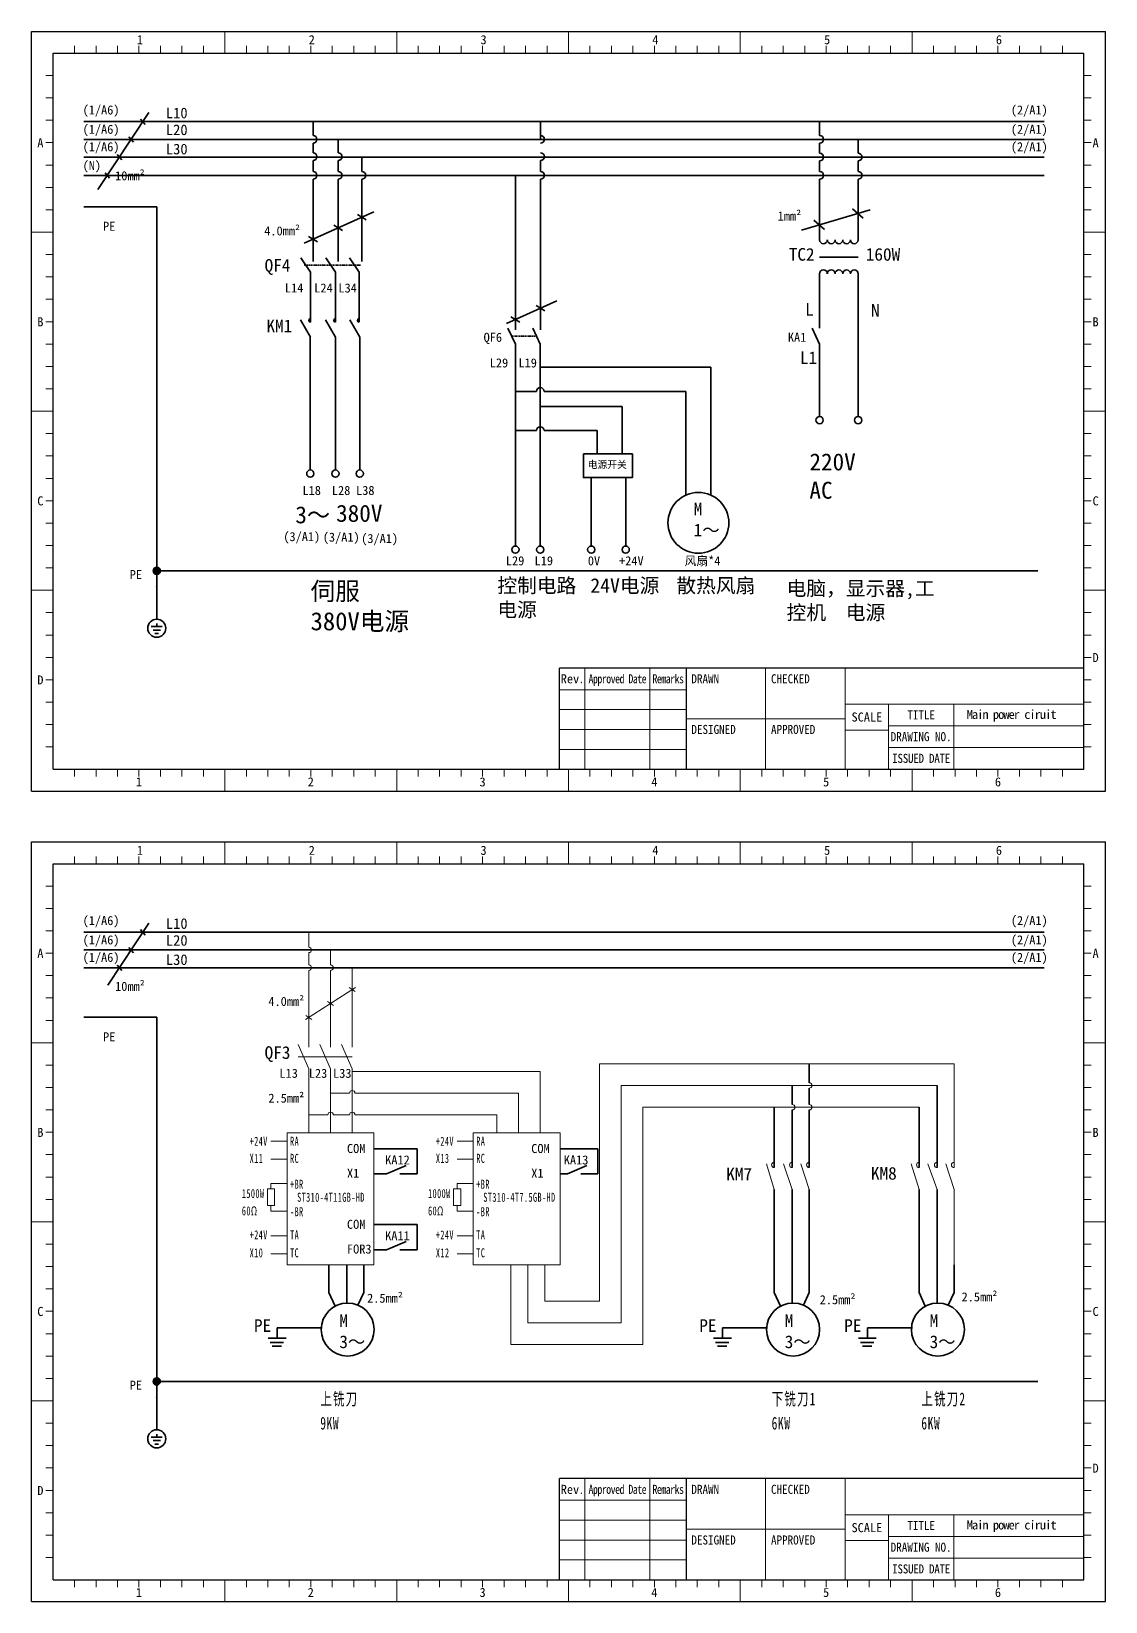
# Model space of a CAD drawing. Header units: millimetres. Extents: x 26 to 3546, y -73 to 3113.
# Drawn here: x 3246.3 to 3543.3, y 2678.6 to 3112.7 of the extents above; entities that cross this region are included whole.
import ezdxf

# ---------------------------------------------------------------- set-up
doc = ezdxf.new("R2010")
doc.units = ezdxf.units.MM
doc.header["$PDSIZE"] = -5
doc.linetypes.add('DOT2', pattern=[0.125, 0, -0.125])
doc.layers.get('0').update_dxf_attribs({"lineweight": 35})
for name, color, linetype, lineweight in [('图框', 7, 'Continuous', 30), ('尺寸线层', 3, 'Continuous', 18), ('粗实线层', 7, 'Continuous', 35), ('细实线层', 7, 'Continuous', 18)]:
    doc.layers.add(name, color=color, linetype=linetype, lineweight=lineweight)
doc.styles.add('GG', font='')
doc.styles.add('SLDTEXTSTYLE0', font='', dxfattribs={"width": 0.7})
doc.styles.add('宋体', font='')
doc.styles.add('标准', font='', dxfattribs={"width": 0.667})
doc.styles.add('样式 1', font='')
doc.styles.get('GG').set_extended_font_data('宋体')
doc.styles.get('SLDTEXTSTYLE0').set_extended_font_data('宋体')
doc.styles.get('宋体').set_extended_font_data('宋体')
doc.styles.get('标准').set_extended_font_data('宋体')
doc.styles.get('样式 1').set_extended_font_data('宋体')

msp = doc.modelspace()

# ---------------------------------------------------------------- hatches: boundary and pattern name
h = msp.add_hatch(color=256)
edge = h.paths.add_edge_path(flags=0)
edge.add_arc((3280.97, 2963.58), 1, 0, 360)
h = msp.add_hatch(color=256)
edge = h.paths.add_edge_path(flags=0)
edge.add_arc((3280.97, 2739.49), 1, 0, 360)

# ---------------------------------------------------------------- linework, layer by layer
at = {"color": 0}
for p, q in [((3260.79, 3087.76), (3293.29, 3087.76)), ((3335.64, 3087.76), (3526.34, 3087.76)), ((3260.79, 3082.86), (3293.29, 3082.86)), ((3335.64, 3082.86), (3526.34, 3082.86)), ((3260.79, 3077.96), (3293.29, 3077.96)), ((3335.39, 3077.96), (3526.34, 3077.96)), ((3260.79, 3072.91), (3293.29, 3072.91)), ((3335.39, 3072.91), (3526.34, 3072.91)), ((3260.79, 2863.67), (3293.29, 2863.67)), ((3335.64, 2863.67), (3526.34, 2863.67)), ((3260.79, 2858.77), (3293.29, 2858.77)), ((3335.64, 2858.77), (3526.34, 2858.77)), ((3260.79, 2853.87), (3293.29, 2853.87)), ((3335.39, 2853.87), (3526.34, 2853.87))]:
    msp.add_line(p, q, dxfattribs=at)
for p, q in [((3278.79, 3090.31), (3264.67, 3068.97)), ((3276.52, 3088.48), (3277.75, 3086.99)), ((3335.64, 3087.76), (3293.29, 3087.76)), ((3324.18, 3083.93), (3324.18, 3087.76)), ((3387.06, 3087.76), (3387.06, 3082.86)), ((3464.24, 3083.93), (3464.24, 3087.76)), ((3273.29, 3083.58), (3274.52, 3082.09)), ((3335.64, 3082.86), (3293.29, 3082.86)), ((3331.11, 3079.16), (3331.11, 3082.86)), ((3474.89, 3079.03), (3474.89, 3082.86)), ((3270.07, 3078.68), (3271.29, 3077.19)), ((3335.39, 3077.96), (3293.29, 3077.96)), ((3324.18, 3079.15), (3324.18, 3081.8)), ((3464.24, 3079.03), (3464.24, 3081.8)), ((3266.72, 3073.63), (3267.95, 3072.14)), ((3387.06, 3077.02), (3387.06, 3073.98)), ((3335.39, 3072.91), (3293.29, 3072.91)), ((3380.13, 3072.91), (3380.13, 3030.25)), ((3387.06, 3071.85), (3387.06, 3030.25)), ((3280.97, 3064.25), (3260.79, 3064.25)), ((3280.97, 2950.21), (3280.97, 3064.25)), ((3340.98, 3062.82), (3321.71, 3054.21)), ((3336.45, 3062.07), (3338.87, 3060.61)), ((3459.22, 3057.77), (3478.23, 3063.36)), ((3462.64, 3060.54), (3465.62, 3057.96)), ((3473.29, 3063.67), (3476.26, 3061.09)), ((3322.96, 3056.04), (3325.39, 3054.58)), ((3329.89, 3059.14), (3332.32, 3057.68)), ((3320.84, 3050.11), (3323.51, 3046.11)), ((3324.18, 3051.58), (3324.18, 3051.58)), ((3327.75, 3050.11), (3330.42, 3046.11)), ((3334.3, 3050.11), (3336.97, 3046.11)), ((3323.51, 3046.11), (3323.49, 3032.32)), ((3330.4, 3046.11), (3330.4, 3032.32)), ((3336.94, 3046.15), (3336.94, 3032.32)), ((3391.57, 3038.22), (3377.66, 3032)), ((3385.84, 3036.93), (3388.27, 3035.47)), ((3380.13, 3026.25), (3378.05, 3030.7)), ((3378.91, 3033.83), (3381.34, 3032.37)), ((3387, 3026.25), (3384.93, 3030.7)), ((3464.24, 3026.25), (3462.17, 3030.7)), ((3380.13, 3026.25), (3380.13, 2970.44)), ((3387, 3026.25), (3387, 2970.44)), ((3464.24, 3026.25), (3464.24, 3006.23)), ((3387, 3019.84), (3434.13, 3019.84)), ((3434.13, 3019.84), (3434.13, 2984.56)), ((3385.94, 3013.17), (3380.13, 3013.17)), ((3388.07, 3013.17), (3427.25, 3013.17)), ((3427.25, 3013.17), (3427.25, 2984.56)), ((3387, 3009.02), (3409.61, 3009.02)), ((3409.61, 3009.02), (3409.61, 2995.89)), ((3385.94, 3002.35), (3380.13, 3002.35)), ((3388.07, 3002.35), (3402.73, 3002.35)), ((3402.73, 3002.35), (3402.73, 2995.89)), ((3401.11, 2989.36), (3401.11, 2970.44)), ((3410.62, 2989.36), (3410.62, 2970.44)), ((3280.97, 2963.58), (3524.56, 2963.58)), ((3279.47, 2948.21), (3282.47, 2948.21)), ((3280.97, 2948.21), (3280.97, 2949.01)), ((3279.97, 2947.21), (3281.97, 2947.21)), ((3280.47, 2946.21), (3281.47, 2946.21)), ((3278.79, 2866.22), (3267.46, 2849.03)), ((3276.52, 2864.39), (3277.75, 2862.9)), ((3335.64, 2863.67), (3293.29, 2863.67)), ((3273.29, 2859.49), (3274.52, 2858)), ((3335.64, 2858.77), (3293.29, 2858.77)), ((3270.07, 2854.59), (3271.29, 2853.1)), ((3335.39, 2853.87), (3293.29, 2853.87)), ((3280.97, 2840.16), (3260.79, 2840.16)), ((3280.97, 2726.12), (3280.97, 2840.16)), ((3352.96, 2803.83), (3341.04, 2803.83)), ((3352.96, 2803.83), (3352.96, 2796.85)), ((3402.93, 2803.83), (3392.49, 2803.83)), ((3402.93, 2803.83), (3402.93, 2796.85)), ((3344.51, 2796.85), (3341.04, 2796.85)), ((3344.51, 2796.85), (3349.94, 2799.16)), ((3352.96, 2796.85), (3348.21, 2796.85)), ((3394.49, 2796.85), (3392.49, 2796.85)), ((3394.49, 2796.85), (3399.91, 2799.16)), ((3402.93, 2796.85), (3398.19, 2796.85)), ((3352.96, 2782.88), (3341.04, 2782.88)), ((3352.96, 2782.88), (3352.96, 2775.9)), ((3344.51, 2775.9), (3349.94, 2778.21)), ((3344.51, 2775.9), (3341.04, 2775.9)), ((3352.96, 2775.9), (3348.21, 2775.9)), ((3280.97, 2739.49), (3524.56, 2739.49)), ((3279.47, 2724.12), (3282.47, 2724.12)), ((3279.97, 2723.12), (3281.97, 2723.12)), ((3280.47, 2722.12), (3281.47, 2722.12)), ((3280.97, 2724.12), (3280.97, 2724.92))]:
    msp.add_line(p, q)
at = {"linetype": 'ByBlock'}
for p, q in [((3337.66, 3077.96), (3337.66, 3073.98)), ((3324.18, 3077.02), (3324.18, 3073.98)), ((3331.11, 3077.03), (3331.11, 3073.98)), ((3464.24, 3076.9), (3464.24, 3073.98)), ((3474.89, 3073.98), (3474.89, 3076.9)), ((3324.18, 3071.85), (3324.18, 3049.11)), ((3331.1, 3071.85), (3331.09, 3049.11)), ((3337.65, 3071.85), (3337.64, 3049.11)), ((3464.24, 3071.85), (3464.24, 3055.08)), ((3474.89, 3055.09), (3474.89, 3071.85)), ((3464.24, 3050.28), (3474.9, 3050.28)), ((3464.24, 3045.72), (3464.24, 3030.7)), ((3474.91, 3045.7), (3474.91, 3006.23)), ((3323.45, 3028.19), (3320.69, 3032.95)), ((3330.38, 3028.2), (3327.62, 3032.95)), ((3337.11, 3028.18), (3334.35, 3032.93)), ((3323.43, 3028.18), (3323.43, 2991.46)), ((3330.37, 3028.18), (3330.37, 2991.46)), ((3337.09, 3028.18), (3337.09, 2991.46))]:
    msp.add_line(p, q, dxfattribs=at)
at = {"linetype": 'DOT2'}
for p, q in [((3337.38, 3048.11), (3321.66, 3048.11)), ((3385.97, 3028.48), (3379.09, 3028.48))]:
    msp.add_line(p, q, dxfattribs=at)
at = {"color": 0, "linetype": 'ByBlock'}
for p, q in [((3461.38, 2827.3), (3461.38, 2822.05)), ((3456.67, 2821.3), (3456.67, 2816.05)), ((3461.38, 2820.55), (3461.38, 2816.05)), ((3496.74, 2821.3), (3496.74, 2798.59)), ((3451.72, 2815.3), (3451.72, 2798.59)), ((3456.67, 2814.55), (3456.67, 2798.59)), ((3461.38, 2814.55), (3461.38, 2798.59)), ((3491.78, 2815.3), (3491.78, 2798.59)), ((3451.72, 2792.59), (3451.72, 2764.09)), ((3456.67, 2792.59), (3456.67, 2761.15)), ((3461.38, 2792.59), (3461.38, 2764.09)), ((3491.78, 2792.59), (3491.78, 2764.09)), ((3496.74, 2792.59), (3496.74, 2761.15)), ((3328.58, 2771.73), (3328.58, 2764.09)), ((3333.53, 2771.73), (3333.53, 2761.15)), ((3338.24, 2771.73), (3338.24, 2764.09)), ((3501.44, 2771.73), (3501.44, 2764.09)), ((3328.58, 2764.09), (3330.27, 2760.28)), ((3338.24, 2764.09), (3336.6, 2760.57)), ((3451.72, 2764.09), (3453.41, 2760.28)), ((3461.38, 2764.09), (3459.74, 2760.57)), ((3491.78, 2764.09), (3493.47, 2760.28)), ((3501.44, 2764.09), (3499.81, 2760.57)), ((3314.25, 2751.4), (3314.25, 2754.26)), ((3326.71, 2754.31), (3314.27, 2754.31)), ((3437.39, 2751.4), (3437.39, 2754.26)), ((3449.85, 2754.31), (3437.41, 2754.31)), ((3477.46, 2751.4), (3477.46, 2754.26)), ((3489.91, 2754.31), (3477.47, 2754.31)), ((3311.8, 2751.4), (3316.71, 2751.4)), ((3312.35, 2750.22), (3316, 2750.22)), ((3312.88, 2749.22), (3315.46, 2749.22)), ((3434.94, 2751.4), (3439.85, 2751.4)), ((3435.5, 2750.22), (3439.14, 2750.22)), ((3436.02, 2749.22), (3438.6, 2749.22)), ((3475.01, 2751.4), (3479.91, 2751.4)), ((3475.56, 2750.22), (3479.21, 2750.22)), ((3476.08, 2749.22), (3478.66, 2749.22))]:
    msp.add_line(p, q, dxfattribs=at)
msp.add_lwpolyline([(3398.95, 2995.89), (3412.49, 2995.89), (3412.49, 2989.36), (3398.95, 2989.36)], close=True)
for centre, radius in [((3464.24, 3005.23), 1), ((3474.91, 3005.23), 1), ((3323.43, 2990.46), 1), ((3330.37, 2990.46), 1), ((3337.09, 2990.46), 1), ((3430.73, 2976.85), 8.41), ((3380.13, 2969.44), 1), ((3387, 2969.44), 1), ((3401.11, 2969.44), 1), ((3410.62, 2969.44), 1), ((3280.97, 2963.58), 1), ((3280.97, 2947.71), 2.5), ((3280.97, 2739.49), 1), ((3280.97, 2723.62), 2.5)]:
    msp.add_circle(centre, radius)
for centre in [(3333.75, 2753.83), (3456.89, 2753.83), (3496.95, 2753.83)]:
    msp.add_circle(centre, 7.33, dxfattribs=at)
at = {"linetype": 'ByBlock'}
for centre, radius, start, end in [((3324.18, 3082.86), 1.07, 270, 90), ((3387.06, 3082.86), 1.07, 270, 90), ((3464.24, 3082.87), 1.07, 270, 90), ((3324.18, 3078.08), 1.07, 270, 90), ((3331.11, 3078.08), 1.07, 270, 90), ((3387.06, 3078.08), 1.07, 270, 90), ((3464.24, 3077.96), 1.07, 270, 90), ((3474.89, 3077.96), 1.07, 270, 90), ((3324.18, 3072.91), 1.07, 270, 90), ((3331.11, 3072.91), 1.07, 270, 90), ((3337.66, 3072.91), 1.07, 270, 90), ((3387.06, 3072.91), 1.07, 270, 90), ((3464.24, 3072.91), 1.07, 270, 90), ((3474.89, 3072.91), 1.07, 270, 90), ((3465.31, 3055.08), 1.07, 180, 0), ((3467.44, 3055.08), 1.07, 180, 0), ((3469.57, 3055.08), 1.07, 180, 360), ((3471.69, 3055.08), 1.07, 180, 0), ((3473.82, 3055.08), 1.07, 180, 0), ((3465.31, 3045.72), 1.07, 0, 180), ((3467.44, 3045.72), 1.07, 0, 180), ((3469.57, 3045.71), 1.07, 0, 180), ((3471.7, 3045.71), 1.07, 0, 180), ((3473.84, 3045.7), 1.07, 360, 180), ((3323.5, 3032.81), 0.499, 90, 270), ((3330.4, 3032.82), 0.499, 90, 270), ((3336.96, 3032.82), 0.499, 90, 270), ((3387, 3013.17), 1.07, 0, 180), ((3387, 3002.35), 1.07, 0, 180)]:
    msp.add_arc(centre, radius, start, end, dxfattribs=at)
for p in [(3280.97, 2959.22), (3280.97, 2959.22), (3280.97, 2735.13), (3280.97, 2735.13)]:
    msp.add_point(p)
at = {"layer": '图框'}
for p, q in [((3246.31, 2902.71), (3246.31, 3112.71)), ((3246.31, 3112.71), (3543.31, 3112.71)), ((3543.3, 2902.71), (3543.3, 3112.71)), ((3543.31, 2902.71), (3543.31, 3112.71)), ((3252.31, 2908.71), (3252.31, 3106.71)), ((3252.31, 3106.71), (3537.3, 3106.71)), ((3537.31, 2908.71), (3537.3, 3106.71)), ((3537.3, 2908.71), (3537.3, 3106.71)), ((3537.31, 2936.71), (3392.31, 2936.71)), ((3392.31, 2908.71), (3392.31, 2936.71)), ((3427.31, 2936.71), (3427.31, 2908.71)), ((3252.31, 2908.71), (3537.31, 2908.71)), ((3246.31, 2902.71), (3543.31, 2902.71)), ((3246.31, 2678.62), (3246.31, 2888.62)), ((3246.31, 2888.62), (3543.31, 2888.62)), ((3543.3, 2678.62), (3543.3, 2888.62)), ((3543.31, 2678.62), (3543.31, 2888.62)), ((3252.31, 2684.62), (3252.31, 2882.62)), ((3252.31, 2882.62), (3537.3, 2882.62)), ((3537.31, 2684.62), (3537.3, 2882.62)), ((3537.3, 2684.62), (3537.3, 2882.62)), ((3537.31, 2712.62), (3392.31, 2712.62)), ((3392.31, 2684.62), (3392.31, 2712.62)), ((3427.31, 2712.62), (3427.31, 2684.62)), ((3252.31, 2684.62), (3537.31, 2684.62)), ((3246.31, 2678.62), (3543.31, 2678.62))]:
    msp.add_line(p, q, dxfattribs=at)
at = {"layer": '图框', "lineweight": 15}
for p, q in [((3399.31, 2936.71), (3399.31, 2908.71)), ((3417.31, 2936.71), (3417.31, 2908.71)), ((3449.31, 2936.71), (3449.31, 2908.71)), ((3471.31, 2936.71), (3471.31, 2908.71)), ((3392.31, 2930.71), (3427.31, 2930.71)), ((3471.31, 2926.71), (3537.31, 2926.71)), ((3483.31, 2926.71), (3483.31, 2908.71)), ((3501.31, 2926.71), (3501.31, 2908.71)), ((3392.31, 2925.21), (3427.31, 2925.21)), ((3427.31, 2922.71), (3471.31, 2922.71)), ((3392.31, 2919.71), (3427.31, 2919.71)), ((3471.31, 2919.56), (3483.31, 2919.56)), ((3483.31, 2920.71), (3537.31, 2920.71)), ((3392.31, 2914.21), (3427.31, 2914.21)), ((3483.31, 2914.71), (3537.31, 2914.71)), ((3537.31, 2908.71), (3392.31, 2908.71)), ((3399.31, 2712.62), (3399.31, 2684.62)), ((3417.31, 2712.62), (3417.31, 2684.62)), ((3449.31, 2712.62), (3449.31, 2684.62)), ((3471.31, 2712.62), (3471.31, 2684.62)), ((3392.31, 2706.62), (3427.31, 2706.62)), ((3392.31, 2701.12), (3427.31, 2701.12)), ((3471.31, 2702.62), (3537.31, 2702.62)), ((3483.31, 2702.62), (3483.31, 2684.62)), ((3501.31, 2702.62), (3501.31, 2684.62)), ((3427.31, 2698.62), (3471.31, 2698.62)), ((3483.31, 2696.62), (3537.31, 2696.62)), ((3392.31, 2695.62), (3427.31, 2695.62)), ((3471.31, 2695.47), (3483.31, 2695.47)), ((3392.31, 2690.12), (3427.31, 2690.12)), ((3483.31, 2690.62), (3537.31, 2690.62)), ((3537.31, 2684.62), (3392.31, 2684.62))]:
    msp.add_line(p, q, dxfattribs=at)
at = {"layer": '粗实线层', "lineweight": 15}
for p, q in [((3323.01, 2863.67), (3323.01, 2859.52)), ((3323.01, 2858.02), (3323.01, 2854.62)), ((3329.01, 2858.77), (3329.01, 2854.62)), ((3323.01, 2853.12), (3323.01, 2831.92)), ((3329.01, 2853.12), (3329.01, 2831.92)), ((3335.01, 2853.87), (3335.01, 2831.92)), ((3335.9, 2848.38), (3322.13, 2839.55)), ((3334.17, 2848.35), (3335.86, 2847.29)), ((3328.17, 2844.5), (3329.86, 2843.44)), ((3322.17, 2840.64), (3323.86, 2839.58)), ((3323.01, 2825.92), (3320.05, 2832.59)), ((3329.01, 2825.92), (3326.05, 2832.59)), ((3335.01, 2825.92), (3332.05, 2832.59)), ((3320.03, 2829.26), (3335.03, 2829.26)), ((3501.44, 2827.3), (3403.34, 2827.3)), ((3403.34, 2827.3), (3403.34, 2761.71)), ((3501.44, 2798.59), (3501.44, 2827.3)), ((3323.01, 2825.92), (3323.01, 2808.24)), ((3329.01, 2825.92), (3329.01, 2808.24)), ((3334.97, 2825.17), (3387.01, 2825.17)), ((3335.01, 2825.92), (3335.01, 2808.24)), ((3387.01, 2825.17), (3387.01, 2808.24)), ((3329.01, 2819.17), (3334.26, 2819.17)), ((3335.76, 2819.17), (3381.01, 2819.17)), ((3381.01, 2819.17), (3381.01, 2808.24)), ((3496.74, 2821.3), (3409.34, 2821.3)), ((3409.34, 2821.3), (3409.34, 2755.71)), ((3323.01, 2813.17), (3328.26, 2813.17)), ((3329.76, 2813.17), (3334.26, 2813.17)), ((3335.76, 2813.17), (3375.01, 2813.17)), ((3375.01, 2813.17), (3375.01, 2808.24)), ((3491.78, 2815.3), (3415.34, 2815.3)), ((3415.34, 2815.3), (3415.34, 2749.71)), ((3451.72, 2792.59), (3449.58, 2799.65)), ((3456.67, 2792.59), (3454.24, 2799.65)), ((3461.38, 2792.59), (3459.02, 2799.65)), ((3491.78, 2792.59), (3489.59, 2799.65)), ((3496.74, 2792.59), (3494.2, 2799.65)), ((3501.44, 2792.59), (3499.12, 2799.65)), ((3501.44, 2771.73), (3501.44, 2792.59)), ((3378.9, 2749.71), (3378.9, 2771.73)), ((3383.6, 2755.71), (3383.6, 2771.73)), ((3388.3, 2761.71), (3388.3, 2771.73)), ((3403.34, 2761.71), (3388.3, 2761.71)), ((3409.34, 2755.71), (3383.6, 2755.71)), ((3415.34, 2749.71), (3378.9, 2749.71))]:
    msp.add_line(p, q, dxfattribs=at)
at = {"layer": '粗实线层', "color": 0, "lineweight": 15}
for p, q in [((3317.01, 2805.92), (3312.55, 2805.92)), ((3335.01, 2808.24), (3317.01, 2808.24)), ((3317.01, 2808.24), (3317.01, 2771.73)), ((3335.01, 2808.24), (3341.01, 2808.24)), ((3341.01, 2808.24), (3341.01, 2771.73)), ((3368.49, 2805.92), (3364.03, 2805.92)), ((3386.49, 2808.24), (3368.49, 2808.24)), ((3368.49, 2808.24), (3368.49, 2771.73)), ((3386.49, 2808.24), (3392.49, 2808.24)), ((3392.49, 2808.24), (3392.49, 2771.73)), ((3317.01, 2800.92), (3312.55, 2800.92)), ((3368.49, 2800.92), (3364.03, 2800.92)), ((3313.55, 2792.73), (3311.55, 2792.73)), ((3311.55, 2792.73), (3311.55, 2788.08)), ((3317.01, 2794.23), (3312.55, 2794.23)), ((3312.55, 2794.23), (3312.55, 2792.73)), ((3313.55, 2792.73), (3313.55, 2788.08)), ((3365.03, 2792.73), (3363.03, 2792.73)), ((3363.03, 2792.73), (3363.03, 2788.08)), ((3368.49, 2794.23), (3364.03, 2794.23)), ((3364.03, 2794.23), (3364.03, 2792.73)), ((3365.03, 2792.73), (3365.03, 2788.08)), ((3313.55, 2788.08), (3311.55, 2788.08)), ((3312.55, 2788.08), (3312.55, 2786.58)), ((3365.03, 2788.08), (3363.03, 2788.08)), ((3364.03, 2788.08), (3364.03, 2786.58)), ((3317.01, 2786.58), (3312.55, 2786.58)), ((3368.49, 2786.58), (3364.03, 2786.58)), ((3317.01, 2779.76), (3312.55, 2779.76)), ((3368.49, 2779.76), (3364.03, 2779.76)), ((3317.01, 2774.76), (3312.55, 2774.76)), ((3368.49, 2774.76), (3364.03, 2774.76)), ((3317.01, 2771.73), (3341.01, 2771.73)), ((3368.49, 2771.73), (3392.49, 2771.73))]:
    msp.add_line(p, q, dxfattribs=at)
at = {"layer": '粗实线层', "lineweight": 15}
for centre, start, end in [((3323.01, 2858.77), 270, 90), ((3323.01, 2853.87), 270, 90), ((3329.01, 2853.87), 270, 90), ((3461.38, 2821.3), 270, 90), ((3335.01, 2819.17), 0, 180), ((3329.01, 2813.17), 0, 180), ((3335.01, 2813.17), 0, 180), ((3456.67, 2815.3), 270.0007, 90.0007), ((3461.38, 2815.3), 270, 90), ((3451.72, 2799.34), 90, 270), ((3456.67, 2799.34), 90.0014, 270), ((3461.38, 2799.34), 90, 270), ((3491.78, 2799.34), 90, 270), ((3496.74, 2799.34), 90.0014, 270), ((3501.44, 2799.34), 90, 270)]:
    msp.add_arc(centre, 0.75, start, end, dxfattribs=at)
at = {"layer": '细实线层'}
for p, q in [((3299.81, 3106.71), (3299.81, 3112.71)), ((3347.31, 3106.71), (3347.31, 3112.71)), ((3394.81, 3106.71), (3394.81, 3112.71)), ((3442.3, 3106.71), (3442.3, 3112.71)), ((3489.8, 3106.71), (3489.8, 3112.71)), ((3258.25, 3106.71), (3258.25, 3108.71)), ((3264.19, 3106.71), (3264.19, 3108.71)), ((3270.12, 3106.71), (3270.12, 3108.71)), ((3276.06, 3106.71), (3276.06, 3108.71)), ((3282, 3106.71), (3282, 3108.71)), ((3287.93, 3106.71), (3287.93, 3108.71)), ((3293.87, 3106.71), (3293.87, 3108.71)), ((3305.75, 3106.71), (3305.75, 3108.71)), ((3311.68, 3106.71), (3311.68, 3108.71)), ((3317.62, 3106.71), (3317.62, 3108.71)), ((3323.56, 3106.71), (3323.56, 3108.71)), ((3323.56, 3106.71), (3323.56, 3108.71)), ((3329.5, 3106.71), (3329.5, 3108.71)), ((3335.43, 3106.71), (3335.43, 3108.71)), ((3341.37, 3106.71), (3341.37, 3108.71)), ((3353.24, 3106.71), (3353.24, 3108.71)), ((3359.18, 3106.71), (3359.18, 3108.71)), ((3365.12, 3106.71), (3365.12, 3108.71)), ((3371.06, 3106.71), (3371.06, 3108.71)), ((3376.99, 3106.71), (3376.99, 3108.71)), ((3382.93, 3106.71), (3382.93, 3108.71)), ((3388.87, 3106.71), (3388.87, 3108.71)), ((3388.87, 3106.71), (3388.87, 3108.71)), ((3400.74, 3106.71), (3400.74, 3108.71)), ((3406.68, 3106.71), (3406.68, 3108.71)), ((3412.62, 3106.71), (3412.62, 3108.71)), ((3418.55, 3106.71), (3418.55, 3108.71)), ((3424.49, 3106.71), (3424.49, 3108.71)), ((3430.43, 3106.71), (3430.43, 3108.71)), ((3436.37, 3106.71), (3436.37, 3108.71)), ((3448.24, 3106.71), (3448.24, 3108.71)), ((3454.18, 3106.71), (3454.18, 3108.71)), ((3454.18, 3106.71), (3454.18, 3108.71)), ((3460.12, 3106.71), (3460.12, 3108.71)), ((3466.05, 3106.71), (3466.05, 3108.71)), ((3471.99, 3106.71), (3471.99, 3108.71)), ((3477.93, 3106.71), (3477.93, 3108.71)), ((3483.86, 3106.71), (3483.86, 3108.71)), ((3495.74, 3106.71), (3495.74, 3108.71)), ((3501.68, 3106.71), (3501.68, 3108.71)), ((3507.61, 3106.71), (3507.61, 3108.71)), ((3513.55, 3106.71), (3513.55, 3108.71)), ((3519.49, 3106.71), (3519.49, 3108.71)), ((3519.49, 3106.71), (3519.49, 3108.71)), ((3525.43, 3106.71), (3525.43, 3108.71)), ((3531.36, 3106.71), (3531.36, 3108.71)), ((3252.31, 3100.52), (3250.31, 3100.52)), ((3537.3, 3100.52), (3539.3, 3100.52)), ((3252.31, 3094.33), (3250.31, 3094.33)), ((3537.3, 3094.33), (3539.3, 3094.33)), ((3252.31, 3088.15), (3250.31, 3088.15)), ((3537.3, 3088.15), (3539.3, 3088.15)), ((3252.31, 3081.96), (3250.31, 3081.96)), ((3252.31, 3081.96), (3250.31, 3081.96)), ((3537.3, 3081.96), (3539.3, 3081.96)), ((3537.3, 3081.96), (3539.3, 3081.96)), ((3252.31, 3075.77), (3250.31, 3075.77)), ((3537.3, 3075.77), (3539.3, 3075.77)), ((3252.31, 3069.58), (3250.31, 3069.58)), ((3537.3, 3069.58), (3539.3, 3069.58)), ((3252.31, 3063.4), (3250.31, 3063.4)), ((3537.3, 3063.4), (3539.3, 3063.4)), ((3252.31, 3057.21), (3246.31, 3057.21)), ((3537.3, 3057.21), (3543.3, 3057.21)), ((3252.31, 3051.02), (3250.31, 3051.02)), ((3537.3, 3051.02), (3539.3, 3051.02)), ((3252.31, 3044.83), (3250.31, 3044.83)), ((3537.3, 3044.83), (3539.3, 3044.83)), ((3252.31, 3038.65), (3250.31, 3038.65)), ((3537.3, 3038.65), (3539.3, 3038.65)), ((3252.31, 3032.46), (3250.31, 3032.46)), ((3537.3, 3032.46), (3539.3, 3032.46)), ((3252.31, 3026.27), (3250.31, 3026.27)), ((3252.31, 3026.27), (3250.31, 3026.27)), ((3537.3, 3026.27), (3539.3, 3026.27)), ((3537.3, 3026.27), (3539.3, 3026.27)), ((3252.31, 3020.08), (3250.31, 3020.08)), ((3537.3, 3020.08), (3539.3, 3020.08)), ((3252.31, 3013.9), (3250.31, 3013.9)), ((3537.3, 3013.9), (3539.3, 3013.9)), ((3252.31, 3007.71), (3246.31, 3007.71)), ((3537.3, 3007.71), (3543.3, 3007.71)), ((3252.31, 3001.52), (3250.31, 3001.52)), ((3537.3, 3001.52), (3539.3, 3001.52)), ((3252.31, 2995.33), (3250.31, 2995.33)), ((3537.3, 2995.33), (3539.3, 2995.33)), ((3252.31, 2989.15), (3250.31, 2989.15)), ((3537.3, 2989.15), (3539.3, 2989.15)), ((3252.31, 2982.96), (3250.31, 2982.96)), ((3537.3, 2982.96), (3539.3, 2982.96)), ((3252.31, 2976.77), (3250.31, 2976.77)), ((3537.3, 2976.77), (3539.3, 2976.77)), ((3252.31, 2970.58), (3250.31, 2970.58)), ((3252.31, 2970.58), (3250.31, 2970.58)), ((3537.3, 2970.58), (3539.3, 2970.58)), ((3537.3, 2970.58), (3539.3, 2970.58)), ((3252.31, 2964.4), (3250.31, 2964.4)), ((3537.3, 2964.4), (3539.3, 2964.4)), ((3252.31, 2958.21), (3246.31, 2958.21)), ((3537.3, 2958.21), (3543.3, 2958.21)), ((3252.31, 2952.02), (3250.31, 2952.02)), ((3537.3, 2952.02), (3539.3, 2952.02)), ((3252.31, 2945.83), (3250.31, 2945.83)), ((3537.3, 2945.83), (3539.3, 2945.83)), ((3252.31, 2939.65), (3250.31, 2939.65)), ((3537.3, 2939.65), (3539.3, 2939.65)), ((3252.31, 2933.46), (3250.31, 2933.46)), ((3537.3, 2933.46), (3539.3, 2933.46)), ((3252.31, 2927.27), (3250.31, 2927.27)), ((3537.3, 2927.27), (3539.3, 2927.27)), ((3252.31, 2921.08), (3250.31, 2921.08)), ((3537.3, 2921.08), (3539.3, 2921.08)), ((3252.31, 2914.9), (3250.31, 2914.9)), ((3537.3, 2914.9), (3539.3, 2914.9)), ((3258.25, 2908.71), (3258.25, 2906.71)), ((3264.19, 2908.71), (3264.19, 2906.71)), ((3270.12, 2908.71), (3270.12, 2906.71)), ((3276.06, 2908.71), (3276.06, 2906.71)), ((3282, 2908.71), (3282, 2906.71)), ((3287.93, 2908.71), (3287.93, 2906.71)), ((3293.87, 2908.71), (3293.87, 2906.71)), ((3299.81, 2908.71), (3299.81, 2902.71)), ((3305.75, 2908.71), (3305.75, 2906.71)), ((3311.68, 2908.71), (3311.68, 2906.71)), ((3317.62, 2908.71), (3317.62, 2906.71)), ((3323.56, 2908.71), (3323.56, 2906.71)), ((3323.56, 2908.71), (3323.56, 2906.71)), ((3329.5, 2908.71), (3329.5, 2906.71)), ((3335.43, 2908.71), (3335.43, 2906.71)), ((3341.37, 2908.71), (3341.37, 2906.71)), ((3347.31, 2908.71), (3347.31, 2902.71)), ((3353.24, 2908.71), (3353.24, 2906.71)), ((3359.18, 2908.71), (3359.18, 2906.71)), ((3365.12, 2908.71), (3365.12, 2906.71)), ((3371.06, 2908.71), (3371.06, 2906.71)), ((3376.99, 2908.71), (3376.99, 2906.71)), ((3382.93, 2908.71), (3382.93, 2906.71)), ((3388.87, 2908.71), (3388.87, 2906.71)), ((3388.87, 2908.71), (3388.87, 2906.71)), ((3394.81, 2908.71), (3394.81, 2902.71)), ((3400.74, 2908.71), (3400.74, 2906.71)), ((3406.68, 2908.71), (3406.68, 2906.71)), ((3412.62, 2908.71), (3412.62, 2906.71)), ((3418.55, 2908.71), (3418.55, 2906.71)), ((3424.49, 2908.71), (3424.49, 2906.71)), ((3430.43, 2908.71), (3430.43, 2906.71)), ((3436.37, 2908.71), (3436.37, 2906.71)), ((3442.3, 2908.71), (3442.3, 2902.71)), ((3448.24, 2908.71), (3448.24, 2906.71)), ((3454.18, 2908.71), (3454.18, 2906.71)), ((3454.18, 2908.71), (3454.18, 2906.71)), ((3460.12, 2908.71), (3460.12, 2906.71)), ((3466.05, 2908.71), (3466.05, 2906.71)), ((3471.99, 2908.71), (3471.99, 2906.71)), ((3477.93, 2908.71), (3477.93, 2906.71)), ((3483.86, 2908.71), (3483.86, 2906.71)), ((3489.8, 2908.71), (3489.8, 2902.71)), ((3495.74, 2908.71), (3495.74, 2906.71)), ((3501.68, 2908.71), (3501.68, 2906.71)), ((3507.61, 2908.71), (3507.61, 2906.71)), ((3513.55, 2908.71), (3513.55, 2906.71)), ((3519.49, 2908.71), (3519.49, 2906.71)), ((3519.49, 2908.71), (3519.49, 2906.71)), ((3525.43, 2908.71), (3525.43, 2906.71)), ((3531.36, 2908.71), (3531.36, 2906.71)), ((3299.81, 2882.62), (3299.81, 2888.62)), ((3347.31, 2882.62), (3347.31, 2888.62)), ((3394.81, 2882.62), (3394.81, 2888.62)), ((3442.3, 2882.62), (3442.3, 2888.62)), ((3489.8, 2882.62), (3489.8, 2888.62)), ((3258.25, 2882.62), (3258.25, 2884.62)), ((3264.19, 2882.62), (3264.19, 2884.62)), ((3270.12, 2882.62), (3270.12, 2884.62)), ((3276.06, 2882.62), (3276.06, 2884.62)), ((3282, 2882.62), (3282, 2884.62)), ((3287.93, 2882.62), (3287.93, 2884.62)), ((3293.87, 2882.62), (3293.87, 2884.62)), ((3305.75, 2882.62), (3305.75, 2884.62)), ((3311.68, 2882.62), (3311.68, 2884.62)), ((3317.62, 2882.62), (3317.62, 2884.62)), ((3323.56, 2882.62), (3323.56, 2884.62)), ((3323.56, 2882.62), (3323.56, 2884.62)), ((3329.5, 2882.62), (3329.5, 2884.62)), ((3335.43, 2882.62), (3335.43, 2884.62)), ((3341.37, 2882.62), (3341.37, 2884.62)), ((3353.24, 2882.62), (3353.24, 2884.62)), ((3359.18, 2882.62), (3359.18, 2884.62)), ((3365.12, 2882.62), (3365.12, 2884.62)), ((3371.06, 2882.62), (3371.06, 2884.62)), ((3376.99, 2882.62), (3376.99, 2884.62)), ((3382.93, 2882.62), (3382.93, 2884.62)), ((3388.87, 2882.62), (3388.87, 2884.62)), ((3388.87, 2882.62), (3388.87, 2884.62)), ((3400.74, 2882.62), (3400.74, 2884.62)), ((3406.68, 2882.62), (3406.68, 2884.62)), ((3412.62, 2882.62), (3412.62, 2884.62)), ((3418.55, 2882.62), (3418.55, 2884.62)), ((3424.49, 2882.62), (3424.49, 2884.62)), ((3430.43, 2882.62), (3430.43, 2884.62)), ((3436.37, 2882.62), (3436.37, 2884.62)), ((3448.24, 2882.62), (3448.24, 2884.62)), ((3454.18, 2882.62), (3454.18, 2884.62)), ((3454.18, 2882.62), (3454.18, 2884.62)), ((3460.12, 2882.62), (3460.12, 2884.62)), ((3466.05, 2882.62), (3466.05, 2884.62)), ((3471.99, 2882.62), (3471.99, 2884.62)), ((3477.93, 2882.62), (3477.93, 2884.62)), ((3483.86, 2882.62), (3483.86, 2884.62)), ((3495.74, 2882.62), (3495.74, 2884.62)), ((3501.68, 2882.62), (3501.68, 2884.62)), ((3507.61, 2882.62), (3507.61, 2884.62)), ((3513.55, 2882.62), (3513.55, 2884.62)), ((3519.49, 2882.62), (3519.49, 2884.62)), ((3519.49, 2882.62), (3519.49, 2884.62)), ((3525.43, 2882.62), (3525.43, 2884.62)), ((3531.36, 2882.62), (3531.36, 2884.62)), ((3252.31, 2876.43), (3250.31, 2876.43)), ((3537.3, 2876.43), (3539.3, 2876.43)), ((3252.31, 2870.24), (3250.31, 2870.24)), ((3537.3, 2870.24), (3539.3, 2870.24)), ((3252.31, 2864.06), (3250.31, 2864.06)), ((3537.3, 2864.06), (3539.3, 2864.06)), ((3252.31, 2857.87), (3250.31, 2857.87)), ((3252.31, 2857.87), (3250.31, 2857.87)), ((3537.3, 2857.87), (3539.3, 2857.87)), ((3537.3, 2857.87), (3539.3, 2857.87)), ((3252.31, 2851.68), (3250.31, 2851.68)), ((3537.3, 2851.68), (3539.3, 2851.68)), ((3252.31, 2845.49), (3250.31, 2845.49)), ((3537.3, 2845.49), (3539.3, 2845.49)), ((3252.31, 2839.31), (3250.31, 2839.31)), ((3537.3, 2839.31), (3539.3, 2839.31)), ((3252.31, 2833.12), (3246.31, 2833.12)), ((3537.3, 2833.12), (3543.3, 2833.12)), ((3252.31, 2826.93), (3250.31, 2826.93)), ((3537.3, 2826.93), (3539.3, 2826.93)), ((3252.31, 2820.74), (3250.31, 2820.74)), ((3537.3, 2820.74), (3539.3, 2820.74)), ((3252.31, 2814.56), (3250.31, 2814.56)), ((3537.3, 2814.56), (3539.3, 2814.56)), ((3252.31, 2808.37), (3250.31, 2808.37)), ((3537.3, 2808.37), (3539.3, 2808.37)), ((3252.31, 2802.18), (3250.31, 2802.18)), ((3252.31, 2802.18), (3250.31, 2802.18)), ((3537.3, 2802.18), (3539.3, 2802.18)), ((3537.3, 2802.18), (3539.3, 2802.18)), ((3252.31, 2795.99), (3250.31, 2795.99)), ((3537.3, 2795.99), (3539.3, 2795.99)), ((3252.31, 2789.81), (3250.31, 2789.81)), ((3537.3, 2789.81), (3539.3, 2789.81)), ((3252.31, 2783.62), (3246.31, 2783.62)), ((3537.3, 2783.62), (3543.3, 2783.62)), ((3252.31, 2777.43), (3250.31, 2777.43)), ((3537.3, 2777.43), (3539.3, 2777.43)), ((3252.31, 2771.24), (3250.31, 2771.24)), ((3537.3, 2771.24), (3539.3, 2771.24)), ((3252.31, 2765.06), (3250.31, 2765.06)), ((3537.3, 2765.06), (3539.3, 2765.06)), ((3252.31, 2758.87), (3250.31, 2758.87)), ((3537.3, 2758.87), (3539.3, 2758.87)), ((3252.31, 2752.68), (3250.31, 2752.68)), ((3537.3, 2752.68), (3539.3, 2752.68)), ((3252.31, 2746.49), (3250.31, 2746.49)), ((3252.31, 2746.49), (3250.31, 2746.49)), ((3537.3, 2746.49), (3539.3, 2746.49)), ((3537.3, 2746.49), (3539.3, 2746.49)), ((3252.31, 2740.31), (3250.31, 2740.31)), ((3537.3, 2740.31), (3539.3, 2740.31)), ((3252.31, 2734.12), (3246.31, 2734.12)), ((3537.3, 2734.12), (3543.3, 2734.12)), ((3252.31, 2727.93), (3250.31, 2727.93)), ((3537.3, 2727.93), (3539.3, 2727.93)), ((3252.31, 2721.74), (3250.31, 2721.74)), ((3537.3, 2721.74), (3539.3, 2721.74)), ((3252.31, 2715.56), (3250.31, 2715.56)), ((3537.3, 2715.56), (3539.3, 2715.56)), ((3252.31, 2709.37), (3250.31, 2709.37)), ((3537.3, 2709.37), (3539.3, 2709.37)), ((3252.31, 2703.18), (3250.31, 2703.18)), ((3537.3, 2703.18), (3539.3, 2703.18)), ((3252.31, 2696.99), (3250.31, 2696.99)), ((3537.3, 2696.99), (3539.3, 2696.99)), ((3252.31, 2690.81), (3250.31, 2690.81)), ((3537.3, 2690.81), (3539.3, 2690.81)), ((3258.25, 2684.62), (3258.25, 2682.62)), ((3264.19, 2684.62), (3264.19, 2682.62)), ((3270.12, 2684.62), (3270.12, 2682.62)), ((3276.06, 2684.62), (3276.06, 2682.62)), ((3282, 2684.62), (3282, 2682.62)), ((3287.93, 2684.62), (3287.93, 2682.62)), ((3293.87, 2684.62), (3293.87, 2682.62)), ((3299.81, 2684.62), (3299.81, 2678.62)), ((3305.75, 2684.62), (3305.75, 2682.62)), ((3311.68, 2684.62), (3311.68, 2682.62)), ((3317.62, 2684.62), (3317.62, 2682.62)), ((3323.56, 2684.62), (3323.56, 2682.62)), ((3323.56, 2684.62), (3323.56, 2682.62)), ((3329.5, 2684.62), (3329.5, 2682.62)), ((3335.43, 2684.62), (3335.43, 2682.62)), ((3341.37, 2684.62), (3341.37, 2682.62)), ((3347.31, 2684.62), (3347.31, 2678.62)), ((3353.24, 2684.62), (3353.24, 2682.62)), ((3359.18, 2684.62), (3359.18, 2682.62)), ((3365.12, 2684.62), (3365.12, 2682.62)), ((3371.06, 2684.62), (3371.06, 2682.62)), ((3376.99, 2684.62), (3376.99, 2682.62)), ((3382.93, 2684.62), (3382.93, 2682.62)), ((3388.87, 2684.62), (3388.87, 2682.62)), ((3388.87, 2684.62), (3388.87, 2682.62)), ((3394.81, 2684.62), (3394.81, 2678.62)), ((3400.74, 2684.62), (3400.74, 2682.62)), ((3406.68, 2684.62), (3406.68, 2682.62)), ((3412.62, 2684.62), (3412.62, 2682.62)), ((3418.55, 2684.62), (3418.55, 2682.62)), ((3424.49, 2684.62), (3424.49, 2682.62)), ((3430.43, 2684.62), (3430.43, 2682.62)), ((3436.37, 2684.62), (3436.37, 2682.62)), ((3442.3, 2684.62), (3442.3, 2678.62)), ((3448.24, 2684.62), (3448.24, 2682.62)), ((3454.18, 2684.62), (3454.18, 2682.62)), ((3454.18, 2684.62), (3454.18, 2682.62)), ((3460.12, 2684.62), (3460.12, 2682.62)), ((3466.05, 2684.62), (3466.05, 2682.62)), ((3471.99, 2684.62), (3471.99, 2682.62)), ((3477.93, 2684.62), (3477.93, 2682.62)), ((3483.86, 2684.62), (3483.86, 2682.62)), ((3489.8, 2684.62), (3489.8, 2678.62)), ((3495.74, 2684.62), (3495.74, 2682.62)), ((3501.68, 2684.62), (3501.68, 2682.62)), ((3507.61, 2684.62), (3507.61, 2682.62)), ((3513.55, 2684.62), (3513.55, 2682.62)), ((3519.49, 2684.62), (3519.49, 2682.62)), ((3519.49, 2684.62), (3519.49, 2682.62)), ((3525.43, 2684.62), (3525.43, 2682.62)), ((3531.36, 2684.62), (3531.36, 2682.62))]:
    msp.add_line(p, q, dxfattribs=at)
for p in [(3252.31, 3100.52), (3537.3, 3100.52), (3252.31, 3094.33), (3537.3, 3094.33), (3252.31, 3088.15), (3537.3, 3088.15), (3252.31, 3081.96), (3537.3, 3081.96), (3252.31, 3075.77), (3537.3, 3075.77), (3252.31, 3069.58), (3537.3, 3069.58), (3252.31, 3063.4), (3537.3, 3063.4), (3252.31, 3057.21), (3537.3, 3057.21), (3252.31, 3051.02), (3537.3, 3051.02), (3252.31, 3044.83), (3537.3, 3044.83), (3252.31, 3038.65), (3537.3, 3038.65), (3252.31, 3032.46), (3537.3, 3032.46), (3252.31, 3026.27), (3537.3, 3026.27), (3252.31, 3020.08), (3537.3, 3020.08), (3252.31, 3013.9), (3537.3, 3013.9), (3252.31, 3007.71), (3537.3, 3007.71), (3252.31, 3001.52), (3537.3, 3001.52), (3252.31, 2995.33), (3537.3, 2995.33), (3252.31, 2989.15), (3537.3, 2989.15), (3252.31, 2982.96), (3537.3, 2982.96), (3252.31, 2976.77), (3537.3, 2976.77), (3252.31, 2970.58), (3537.3, 2970.58), (3252.31, 2964.4), (3537.3, 2964.4), (3252.31, 2958.21), (3537.3, 2958.21), (3252.31, 2952.02), (3537.3, 2952.02), (3252.31, 2945.83), (3537.3, 2945.83), (3252.31, 2939.65), (3537.3, 2939.65), (3252.31, 2933.46), (3537.3, 2933.46), (3252.31, 2927.27), (3537.3, 2927.27), (3252.31, 2921.08), (3537.3, 2921.08), (3252.31, 2914.9), (3537.3, 2914.9), (3252.31, 2876.43), (3537.3, 2876.43), (3252.31, 2870.24), (3537.3, 2870.24), (3252.31, 2864.06), (3537.3, 2864.06), (3252.31, 2857.87), (3537.3, 2857.87), (3252.31, 2851.68), (3537.3, 2851.68), (3252.31, 2845.49), (3537.3, 2845.49), (3252.31, 2839.31), (3537.3, 2839.31), (3252.31, 2833.12), (3537.3, 2833.12), (3252.31, 2826.93), (3537.3, 2826.93), (3252.31, 2820.74), (3537.3, 2820.74), (3252.31, 2814.56), (3537.3, 2814.56), (3252.31, 2808.37), (3537.3, 2808.37), (3252.31, 2802.18), (3537.3, 2802.18), (3252.31, 2795.99), (3537.3, 2795.99), (3252.31, 2789.81), (3537.3, 2789.81), (3252.31, 2783.62), (3537.3, 2783.62), (3252.31, 2777.43), (3537.3, 2777.43), (3252.31, 2771.24), (3537.3, 2771.24), (3252.31, 2765.06), (3537.3, 2765.06), (3252.31, 2758.87), (3537.3, 2758.87), (3252.31, 2752.68), (3537.3, 2752.68), (3252.31, 2746.49), (3537.3, 2746.49), (3252.31, 2740.31), (3537.3, 2740.31), (3252.31, 2734.12), (3537.3, 2734.12), (3252.31, 2727.93), (3537.3, 2727.93), (3252.31, 2721.74), (3537.3, 2721.74), (3252.31, 2715.56), (3537.3, 2715.56), (3252.31, 2709.37), (3537.3, 2709.37), (3252.31, 2703.18), (3537.3, 2703.18), (3252.31, 2696.99), (3537.3, 2696.99), (3252.31, 2690.81), (3537.3, 2690.81)]:
    msp.add_point(p, dxfattribs=at)

# ---------------------------------------------------------------- texts
at = {"attachment_point": 1}
for s, insert, char_height, width in [('(1/A6)', (3260.47, 3092.25), 2.5, 14.8092), ('(2/A1)', (3517.11, 3092.25), 2.5, 14.8092), ('(1/A6)', (3260.47, 3086.9), 2.5, 14.8092), ('(2/A1)', (3517.11, 3086.9), 2.5, 14.8092), ('(1/A6)', (3260.47, 3082.08), 2.5, 14.8092), ('(2/A1)', (3517.11, 3082.08), 2.5, 14.8092), ('(N)', (3260.47, 3076.86), 2.5, 14.8092), ('10mm²', (3269.45, 3074.05), 2.5, 7.8919), ('1mm²', (3452.64, 3062.92), 2.5, 7.8919), ('PE', (3266.11, 3060.08), 2.5, 6.7495), ('4.0mm²', (3310.68, 3058.81), 2.5, 7.8919), ('QF6', (3371.34, 3029.39), 2.5, 7.8919), ('KA1', (3455.46, 3029.39), 2.5, 7.8919), ('L29', (3373.04, 3022.32), 2.5, 7.8919), ('L19', (3380.98, 3022.32), 2.5, 7.8919), ('电源开关', (3400.13, 2993.95), 2, 11.7007), ('(3/A1)', (3315.96, 2974.29), 2.5, 14.8092), ('(3/A1)', (3326.87, 2974.14), 2.5, 14.8092), ('(3/A1)', (3337.49, 2973.77), 2.5, 14.8092), ('L29', (3377.5, 2967.61), 2.5, 7.8919), ('L19', (3385.43, 2967.61), 2.5, 7.8919), ('0V', (3400.16, 2967.61), 2.5, 3.0549), ('+24V', (3408.79, 2967.61), 2.5, 2.5897), ('风扇*4', (3426.92, 2967.61), 2.5, 13.405), ('PE', (3273.49, 2963.8), 2.5, 6.7495), ('(1/A6)', (3260.47, 2868.16), 2.5, 14.8092), ('(2/A1)', (3517.11, 2868.16), 2.5, 14.8092), ('(1/A6)', (3260.47, 2862.81), 2.5, 14.8092), ('(2/A1)', (3517.11, 2862.81), 2.5, 14.8092), ('(1/A6)', (3260.47, 2857.98), 2.5, 14.8092), ('(2/A1)', (3517.11, 2857.98), 2.5, 14.8092), ('10mm²', (3269.45, 2849.96), 2.5, 7.8919), ('4.0mm²', (3311.83, 2845.8), 2.5, 7.8919), ('PE', (3266.11, 2835.99), 2.5, 6.7495), ('2.5mm²', (3311.83, 2819.05), 2.5, 7.8919), ('COM', (3333.56, 2805.12), 2.5, 7.8919), ('COM', (3384.51, 2805.12), 2.5, 7.8919), ('KA12', (3344.12, 2801.97), 2.5, 7.8919), ('KA13', (3393.51, 2801.97), 2.5, 7.8919), ('X1', (3333.56, 2798.29), 2.5, 7.8919), ('X1', (3384.51, 2798.29), 2.5, 7.8919), ('COM', (3333.56, 2784.17), 2.5, 7.8919), ('KA11', (3344.12, 2781.02), 2.5, 7.8919), ('FOR3', (3333.56, 2777.34), 2.5, 7.8919), ('2.5mm²', (3339.12, 2763.75), 2.5, 7.8919), ('2.5mm²', (3464.26, 2763.34), 2.5, 7.8919), ('2.5mm²', (3503.49, 2764.11), 2.5, 7.8919), ('PE', (3273.49, 2739.71), 2.5, 6.7495)]:
    msp.add_mtext(s, dxfattribs=dict(at, insert=insert, char_height=char_height, width=width))
at = {"color": 0, "width": 6.0443, "attachment_point": 1}
for s, insert, char_height in [('L10', (3283.5, 3091.63), 2.94), ('L20', (3283.5, 3086.98), 2.94), ('L30', (3283.5, 3081.66), 2.94), ('L14', (3316.39, 3043.03), 2.5), ('L24', (3324.51, 3043.03), 2.5), ('L34', (3331.2, 3043.03), 2.5), ('L18', (3321.26, 2987.06), 2.5), ('L28', (3329.39, 2987.06), 2.5), ('L38', (3336.08, 2987.06), 2.5), ('L10', (3283.5, 2867.54), 2.94), ('L20', (3283.5, 2862.89), 2.94), ('L30', (3283.5, 2857.56), 2.94), ('L13', (3314.89, 2825.92), 2.5), ('L23', (3323.01, 2825.92), 2.5), ('L33', (3329.71, 2825.92), 2.5)]:
    msp.add_mtext(s, dxfattribs=dict(at, insert=insert, char_height=char_height))
at = {"linetype": 'ByBlock', "attachment_point": 1}
for s, width, insert, char_height, style in [('TC2', 6.5141, (3455.7, 3052.82), 3.5, '宋体'), ('160W', 6.5141, (3477, 3052.82), 3.5, '宋体'), ('QF4', 6.5141, (3310.79, 3049.77), 3.5, '宋体'), ('L', 6.5141, (3460.25, 3037.6), 3.5, '宋体'), ('N', 6.5141, (3478.44, 3037.34), 3.5, '宋体'), ('KM1', 6.5141, (3311.29, 3033.06), 3.5, '宋体'), ('L1', 6.5141, (3458.78, 3024.23), 3.5, '宋体'), ('220V AC', 19.316, (3461.42, 2996.05), 4.708, '宋体'), ('M\\P1～', 19.316, (3429.43, 2982.44), 3.5, '宋体'), ('3～', 19.316, (3319.28, 2981.42), 4.708, '宋体'), ('380V', 19.316, (3330.55, 2981.84), 4.708, '宋体'), ('控制电路\\P电源', 43.0085, (3375.14, 2961.53), 4, '样式 1'), ('24V电源', 43.0085, (3400.85, 2961.53), 4, '样式 1'), ('散热风扇', 43.0085, (3424.64, 2961.53), 4, '样式 1'), ('QF3', 6.5141, (3310.79, 2832.15), 3.5, '宋体'), ('KM7', 6.5141, (3438.43, 2798.54), 3.5, '宋体'), ('KM8', 6.5141, (3478.43, 2798.77), 3.5, '宋体')]:
    msp.add_mtext_dynamic_manual_height_columns(s, width=width, gutter_width=12.5, heights=[0], dxfattribs=dict(at, insert=insert, char_height=char_height, style=style))
at = {"linetype": 'DOT2', "attachment_point": 1, "style": '样式 1'}
for s, insert, char_height, width in [('伺服\\P380V电源', (3323.5, 2960.48), 5, 34.3346), ('电脑，显示器,工控机  电源 ', (3455.12, 2960.73), 4, 46.1783)]:
    msp.add_mtext(s, dxfattribs=dict(at, insert=insert, char_height=char_height, width=width))
at = {"color": 0, "linetype": 'ByBlock', "char_height": 3.5, "attachment_point": 1, "style": '宋体'}
for s, width, insert in [('PE', 6.5141, (3307.84, 2756.69)), ('M\\P3～', 19.316, (3331.45, 2758.03)), ('PE', 6.5141, (3430.98, 2756.69)), ('M\\P3～', 19.316, (3454.59, 2758.03)), ('PE', 6.5141, (3471.04, 2756.69)), ('M\\P3～', 19.316, (3494.65, 2758.03))]:
    msp.add_mtext_dynamic_manual_height_columns(s, width=width, gutter_width=12.5, heights=[0], dxfattribs=dict(at, insert=insert))
at = {"layer": '图框', "lineweight": 15, "char_height": 2.5, "style": 'SLDTEXTSTYLE0'}
for s, insert, width, attachment_point in [('{\\W1;1}', (3276.33, 3111.66), 2.0278, 2), ('{\\W1;2}', (3323.83, 3111.66), 2.75, 2), ('{\\W1;3}', (3371.33, 3111.66), 2.6944, 2), ('{\\W1;4}', (3418.83, 3111.66), 3.0556, 2), ('{\\W1;5}', (3466.33, 3111.66), 2.6944, 2), ('{\\W1;6}', (3513.82, 3111.66), 2.8333, 2), ('{\\W1;A}', (3248.79, 3083.17), 3.3611, 2), ('{\\W1;A}', (3540.55, 3083.17), 3.3611, 2), ('{\\W1;B}', (3248.79, 3033.67), 3.1944, 2), ('{\\W1;B}', (3540.55, 3033.67), 3.1944, 2), ('{\\W1;C}', (3248.79, 2984.17), 3.0833, 2), ('{\\W1;C}', (3540.55, 2984.17), 3.0833, 2), ('{\\W1;D}', (3540.55, 2940.86), 3.1111, 2), ('{\\W1;D}', (3248.79, 2934.67), 3.1111, 2), ('{\\W1;Rev\\W0.7;.}', (3395.81, 2934.99), 11.3306, 2), ('{\\W0.8;\\T0.9;Approved Date}', (3408.31, 2934.99), 33.1867, 2), ('{\\W0.8;\\T0.9;Remarks}', (3422.31, 2934.99), 17.5822, 2), ('{\\W0.9;DRAWN}', (3428.8, 2934.99), 15.775, 1), ('{\\W0.9;CHECKED}', (3450.8, 2934.99), 21.975, 1), ('{\\W1;SCALE}', (3477.31, 2924.42), 17.25, 2), ('{\\W0.9;TITLE}', (3492.31, 2924.99), 15.625, 2), ('{\\W0.9;DESIGNED}', (3428.8, 2920.99), 25.2, 1), ('{\\W0.9;APPROVED}', (3450.8, 2920.99), 25.325, 1), ('{\\W0.9;DRAWING NO.}', (3492.31, 2918.99), 33, 2), ('{\\W0.9;\\T0.95;ISSUED DATE}', (3492.31, 2912.99), 32.8, 2), ('{\\W1;1}', (3276.06, 2906.49), 2.0278, 2), ('{\\W1;2}', (3323.56, 2906.49), 2.75, 2), ('{\\W1;3}', (3371.06, 2906.49), 2.6944, 2), ('{\\W1;4}', (3418.55, 2906.49), 3.0556, 2), ('{\\W1;5}', (3466.05, 2906.49), 2.6944, 2), ('{\\W1;6}', (3513.55, 2906.49), 2.8333, 2), ('{\\W1;1}', (3276.33, 2887.57), 2.0278, 2), ('{\\W1;2}', (3323.83, 2887.57), 2.75, 2), ('{\\W1;3}', (3371.33, 2887.57), 2.6944, 2), ('{\\W1;4}', (3418.83, 2887.57), 3.0556, 2), ('{\\W1;5}', (3466.33, 2887.57), 2.6944, 2), ('{\\W1;6}', (3513.82, 2887.57), 2.8333, 2), ('{\\W1;A}', (3248.79, 2859.08), 3.3611, 2), ('{\\W1;A}', (3540.55, 2859.08), 3.3611, 2), ('{\\W1;B}', (3248.79, 2809.58), 3.1944, 2), ('{\\W1;B}', (3540.55, 2809.58), 3.1944, 2), ('{\\W1;C}', (3248.79, 2760.08), 3.0833, 2), ('{\\W1;C}', (3540.55, 2760.08), 3.0833, 2), ('{\\W1;D}', (3540.55, 2716.76), 3.1111, 2), ('{\\W1;D}', (3248.79, 2710.58), 3.1111, 2), ('{\\W1;Rev\\W0.7;.}', (3395.81, 2710.9), 11.3306, 2), ('{\\W0.8;\\T0.9;Approved Date}', (3408.31, 2710.9), 33.1867, 2), ('{\\W0.8;\\T0.9;Remarks}', (3422.31, 2710.9), 17.5822, 2), ('{\\W0.9;DRAWN}', (3428.8, 2710.9), 15.775, 1), ('{\\W0.9;CHECKED}', (3450.8, 2710.9), 21.975, 1), ('{\\W1;SCALE}', (3477.31, 2700.32), 17.25, 2), ('{\\W0.9;TITLE}', (3492.31, 2700.9), 15.625, 2), ('{\\W0.9;DESIGNED}', (3428.8, 2696.9), 25.2, 1), ('{\\W0.9;APPROVED}', (3450.8, 2696.9), 25.325, 1), ('{\\W0.9;DRAWING NO.}', (3492.31, 2694.9), 33, 2), ('{\\W0.9;\\T0.95;ISSUED DATE}', (3492.31, 2688.9), 32.8, 2), ('{\\W1;1}', (3276.06, 2682.4), 2.0278, 2), ('{\\W1;2}', (3323.56, 2682.4), 2.75, 2), ('{\\W1;3}', (3371.06, 2682.4), 2.6944, 2), ('{\\W1;4}', (3418.55, 2682.4), 3.0556, 2), ('{\\W1;5}', (3466.05, 2682.4), 2.6944, 2), ('{\\W1;6}', (3513.55, 2682.4), 2.8333, 2)]:
    msp.add_mtext(s, dxfattribs=dict(at, insert=insert, width=width, attachment_point=attachment_point))
at = {"layer": '尺寸线层', "color": 0, "lineweight": 15, "char_height": 2.5, "attachment_point": 1, "line_spacing_factor": 1.15057, "style": '标准'}
for s, insert, width in [('\\T1.1;+24V', (3306.66, 2807.13), 2.6188), ('\\T1.1;RA', (3317.83, 2807.13), 2.6188), ('\\T1.1;+24V', (3358.14, 2807.13), 2.6188), ('\\T1.1;RA', (3369.31, 2807.13), 2.6188), ('\\T1.1;X11', (3306.66, 2802.41), 2.6188), ('\\T1.1;RC', (3317.83, 2802.41), 2.6188), ('\\T1.1;X13', (3358.14, 2802.41), 2.6188), ('\\T1.1;RC', (3369.31, 2802.41), 2.6188), ('\\T1.1;1500W 60Ω', (3304.5, 2792.68), 8.4077), ('\\T1.1;+BR', (3317.83, 2795.24), 2.6188), ('\\T1.1;1000W 60Ω', (3355.98, 2792.68), 8.4077), ('\\T1.1;+BR', (3369.31, 2795.24), 2.6188), ('\\T1.1;-BR', (3317.83, 2787.66), 2.6188), ('\\T1.1;-BR', (3369.31, 2787.66), 2.6188), ('\\T1.1;+24V', (3306.66, 2781.25), 2.6188), ('\\T1.1;TA', (3317.83, 2781.25), 2.6188), ('\\T1.1;+24V', (3358.14, 2781.25), 2.6188), ('\\T1.1;TA', (3369.31, 2781.25), 2.6188), ('\\T1.1;X10', (3306.66, 2776.29), 2.6188), ('\\T1.1;TC', (3317.83, 2776.29), 2.6188), ('\\T1.1;X12', (3358.14, 2776.29), 2.6188), ('\\T1.1;TC', (3369.31, 2776.29), 2.6188)]:
    msp.add_mtext(s, dxfattribs=dict(at, insert=insert, width=width))
at = {"layer": '尺寸线层', "color": 0, "char_height": 2.5, "width": 20.9375, "attachment_point": 1, "line_spacing_factor": 1.15057, "style": '标准'}
for s, insert in [('\\T1.1;ST310-4T11GB-HD', (3319.78, 2791.65)), ('\\T1.1;ST310-4T7.5GB-HD', (3371.26, 2791.65))]:
    msp.add_mtext(s, dxfattribs=dict(at, insert=insert))
at = {"layer": '尺寸线层', "lineweight": 15, "char_height": 3.5, "width": 28.841, "attachment_point": 1, "line_spacing_factor": 1.15057, "style": '标准'}
for s, insert in [('\\T1.1;{\\C0;上铣刀\\P9KW}', (3326.18, 2736.41)), ('\\T1.1;{\\C0;下铣刀1\\P6KW}', (3450.97, 2736.41)), ('\\T1.1;{\\C0;上铣刀2\\P6KW}', (3492.37, 2736.41))]:
    msp.add_mtext(s, dxfattribs=dict(at, insert=insert))
at = {"layer": '细实线层', "char_height": 2.5, "width": 40.6456, "attachment_point": 1, "style": 'GG'}
for insert in [(3504.93, 2925.14), (3504.93, 2701.05)]:
    msp.add_mtext('{\\T0.85;Main power ciruit}', dxfattribs=dict(at, insert=insert))

doc.saveas('drawing.dxf')
